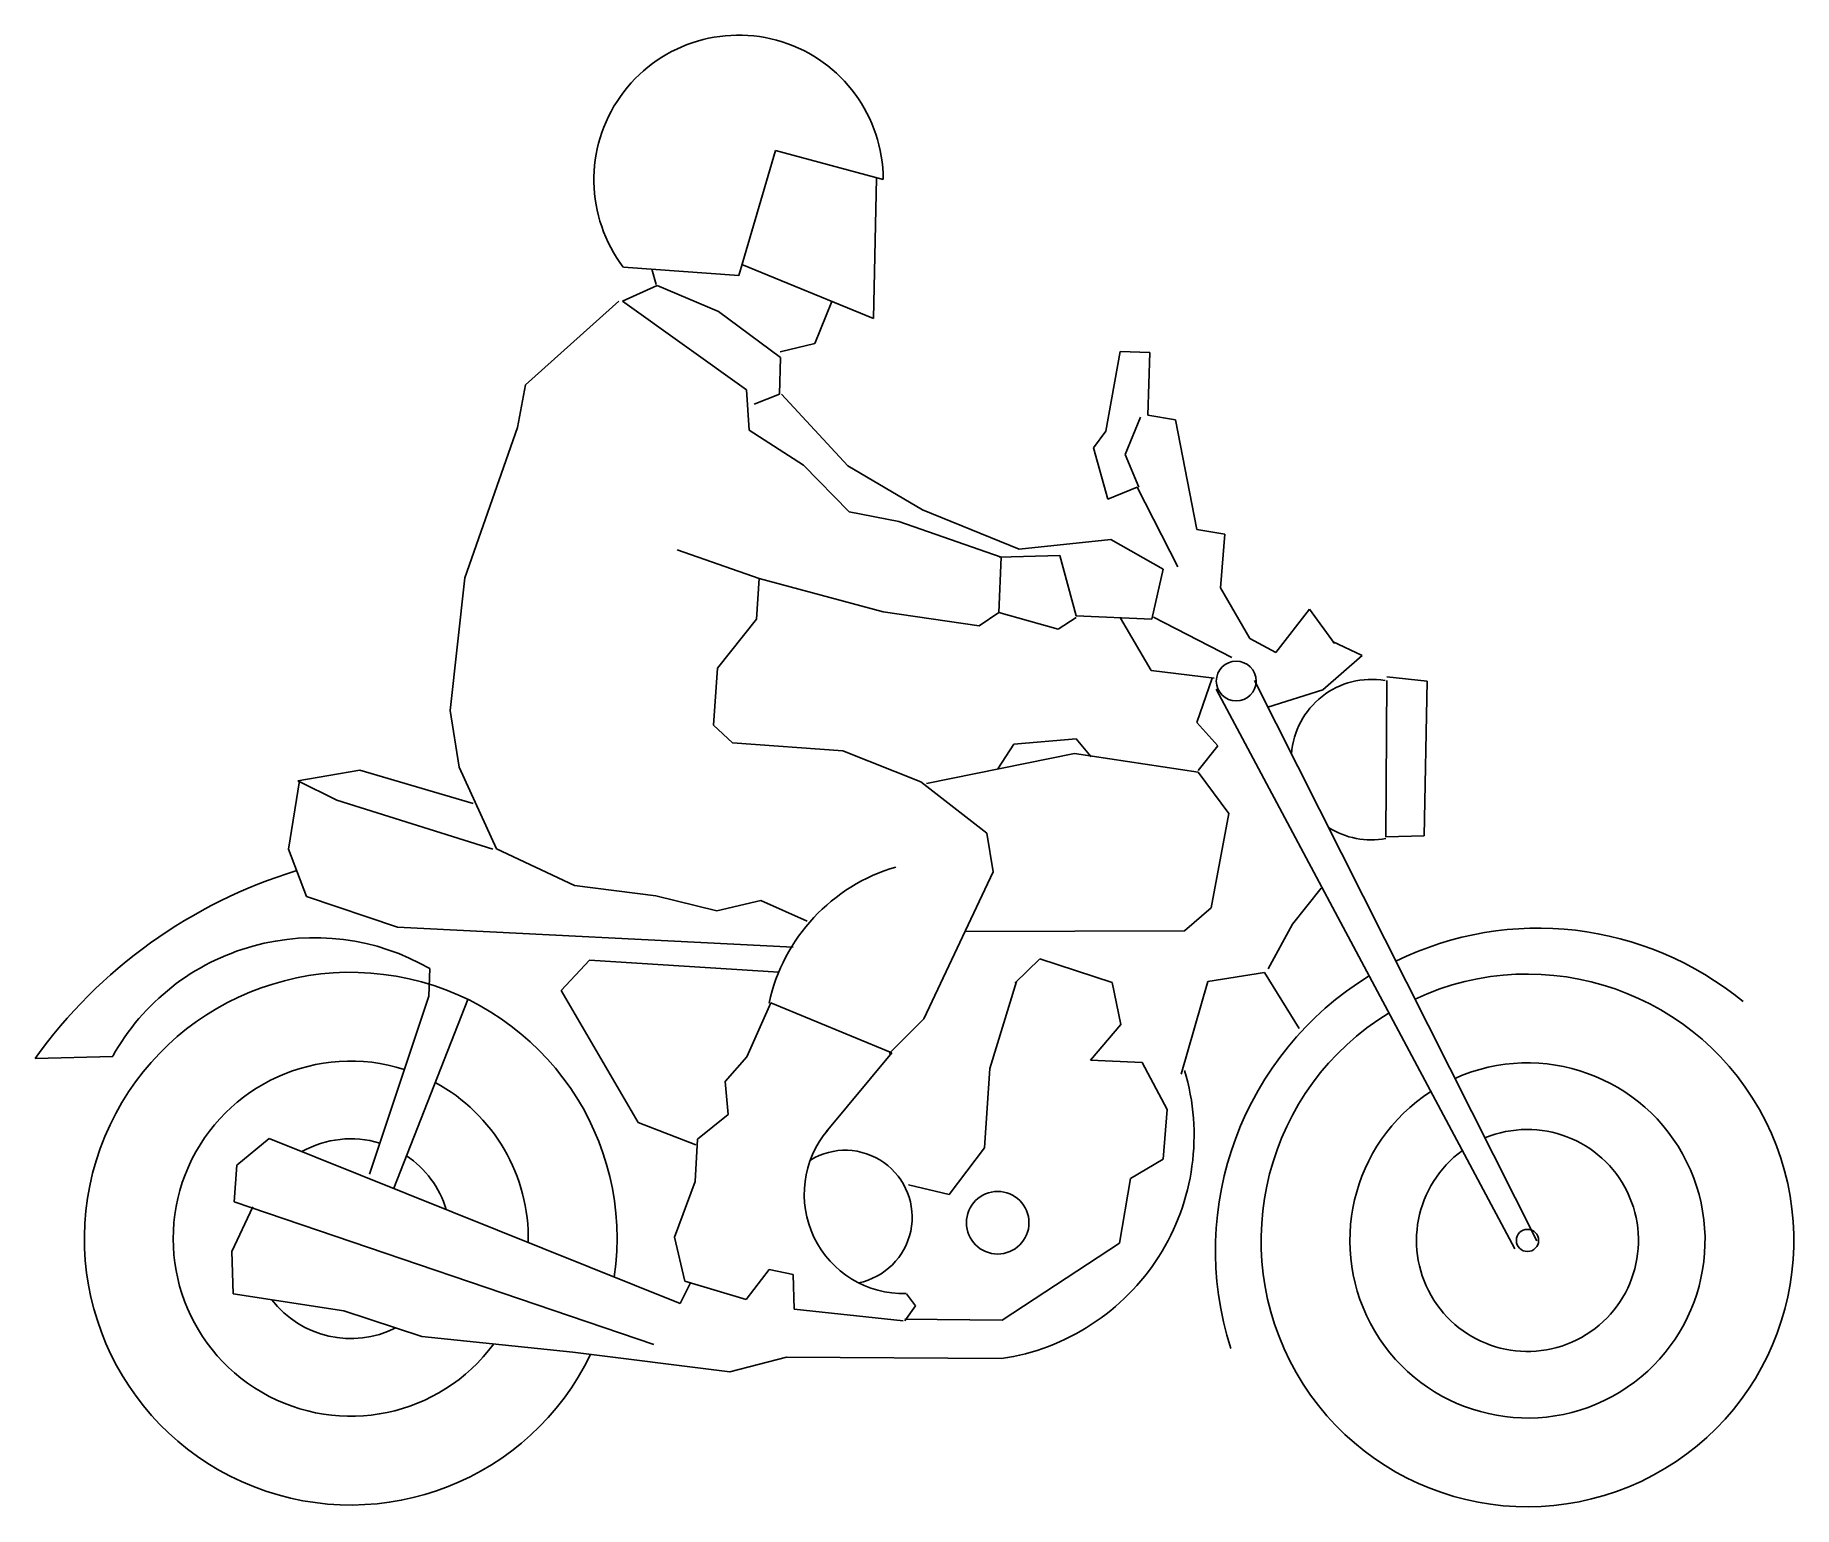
# Model space of a CAD drawing. Extents: x 3.75 to 5.61, y 6.4 to 7.95.
import ezdxf

# ---------------------------------------------------------------- set-up
doc = ezdxf.new("R2010")
doc.units = 0
doc.header["$LTSCALE"] = 25
doc.layers.get('0').update_dxf_attribs({"linetype": 'CONTINUOUS'})

msp = doc.modelspace()

# ---------------------------------------------------------------- linework, layer by layer
for p, q in [((4.5335, 7.8299), (4.4946, 7.698)), ((4.6469, 7.7993), (4.5335, 7.8299)), ((4.6398, 7.8005), (4.6369, 7.6525)), ((4.4946, 7.698), (4.373, 7.7068)), ((4.4076, 7.6886), (4.4029, 7.7046)), ((4.6369, 7.6525), (4.498, 7.7097)), ((4.3722, 7.6709), (4.4085, 7.6874)), ((4.4085, 7.6874), (4.4733, 7.6601)), ((4.27, 7.5827), (4.3683, 7.6708)), ((4.5027, 7.5776), (4.3722, 7.6709)), ((4.4733, 7.6601), (4.5386, 7.6116)), ((4.575, 7.6262), (4.5929, 7.6706)), ((4.5384, 7.6174), (4.575, 7.6262)), ((4.5386, 7.6116), (4.5377, 7.5728)), ((4.8819, 7.534), (4.897, 7.6178)), ((4.897, 7.6178), (4.928, 7.6167)), ((4.928, 7.6167), (4.926, 7.5507)), ((4.2615, 7.5379), (4.27, 7.5827)), ((4.5058, 7.5351), (4.5027, 7.5776)), ((4.5377, 7.5728), (4.5109, 7.5624)), ((4.5397, 7.5729), (4.6096, 7.4973)), ((4.9183, 7.5486), (4.902, 7.5094)), ((4.926, 7.5507), (4.9552, 7.5457)), ((4.2059, 7.3794), (4.2615, 7.5379)), ((4.5631, 7.4979), (4.5058, 7.5351)), ((4.8688, 7.5162), (4.8819, 7.534)), ((4.9552, 7.5457), (4.9778, 7.4301)), ((4.8839, 7.4623), (4.8688, 7.5162)), ((4.611, 7.4489), (4.5631, 7.4979)), ((4.6096, 7.4973), (4.6885, 7.451)), ((4.902, 7.5094), (4.9165, 7.4749)), ((4.9146, 7.4748), (4.8839, 7.4623)), ((4.9576, 7.3907), (4.9146, 7.4748)), ((4.6636, 7.4387), (4.611, 7.4489)), ((4.7713, 7.401), (4.6636, 7.4387)), ((4.6885, 7.451), (4.7904, 7.4093)), ((4.7904, 7.4093), (4.887, 7.4198)), ((4.887, 7.4198), (4.9422, 7.3884)), ((4.9778, 7.4301), (5.0071, 7.4251)), ((5.0071, 7.4251), (5.0028, 7.3688)), ((4.4299, 7.4089), (4.5161, 7.3784)), ((4.769, 7.3428), (4.7713, 7.401)), ((4.8332, 7.4028), (4.7693, 7.401)), ((4.8505, 7.3393), (4.8332, 7.4028)), ((4.9422, 7.3884), (4.9301, 7.3357)), ((4.1905, 7.2394), (4.2059, 7.3794)), ((4.5134, 7.3356), (4.5161, 7.3784)), ((4.5161, 7.3784), (4.6469, 7.3433)), ((5.0028, 7.3688), (5.0334, 7.3153)), ((4.6469, 7.3433), (4.7481, 7.3287)), ((5.0609, 7.3006), (5.0965, 7.3462)), ((5.0965, 7.3462), (5.1227, 7.3101)), ((4.4722, 7.2841), (4.5134, 7.3356)), ((4.7481, 7.3287), (4.769, 7.3428)), ((4.769, 7.3428), (4.8315, 7.3252)), ((4.8315, 7.3252), (4.8506, 7.3374)), ((4.9301, 7.3357), (4.8505, 7.3393)), ((4.9297, 7.2814), (4.8971, 7.3367)), ((4.932, 7.3377), (5.0146, 7.2954)), ((5.0334, 7.3153), (5.0609, 7.3006)), ((5.1521, 7.2974), (5.1207, 7.312)), ((5.1105, 7.2613), (5.1521, 7.2974)), ((4.4681, 7.2239), (4.4722, 7.2841)), ((4.9958, 7.2736), (4.9297, 7.2814)), ((4.9777, 7.2266), (4.9939, 7.2735)), ((5.3361, 6.6803), (5.0385, 7.2709)), ((5.1781, 7.2709), (5.1769, 7.1062)), ((5.2207, 7.2702), (5.178, 7.2748)), ((5.2175, 7.1073), (5.2207, 7.2702)), ((5.3131, 6.6719), (4.9981, 7.262)), ((5.0526, 7.243), (5.1105, 7.2613)), ((4.1999, 7.1795), (4.1905, 7.2394)), ((4.488, 7.2051), (4.4681, 7.2239)), ((4.9997, 7.202), (4.9777, 7.2266)), ((4.6045, 7.1967), (4.488, 7.2051)), ((4.6868, 7.1641), (4.6045, 7.1967)), ((4.7846, 7.2037), (4.7678, 7.178)), ((4.8503, 7.2094), (4.7846, 7.2037)), ((4.8663, 7.1905), (4.8503, 7.2094)), ((4.9792, 7.1762), (4.9997, 7.202)), ((4.0297, 7.1651), (4.0953, 7.1766)), ((4.0953, 7.1766), (4.2145, 7.1412)), ((4.2391, 7.0934), (4.1999, 7.1795)), ((4.8488, 7.1939), (4.6927, 7.1624)), ((4.9792, 7.1743), (4.8488, 7.1939)), ((4.0317, 7.1651), (4.0201, 7.0931)), ((4.0297, 7.1651), (4.071, 7.1449)), ((4.7562, 7.1099), (4.6868, 7.1641)), ((5.0114, 7.1306), (4.9792, 7.1743)), ((4.071, 7.1449), (4.2353, 7.0933)), ((4.9929, 7.0312), (5.0114, 7.1306)), ((4.7631, 7.0694), (4.7562, 7.1099)), ((5.1769, 7.1062), (5.2175, 7.1073)), ((4.0201, 7.0931), (4.039, 7.0432)), ((4.3216, 7.055), (4.2391, 7.0934)), ((4.6899, 6.9142), (4.7631, 7.0694)), ((4.4072, 7.0439), (4.3216, 7.055)), ((5.1086, 7.0519), (5.0787, 7.0142)), ((4.039, 7.0432), (4.1348, 7.011)), ((4.4716, 7.0282), (4.4072, 7.0439)), ((4.5178, 7.0392), (4.4716, 7.0282)), ((4.5669, 7.0173), (4.5178, 7.0392)), ((4.9645, 7.0072), (4.9929, 7.0312)), ((4.1348, 7.011), (4.5522, 6.9898)), ((5.0787, 7.0142), (5.0529, 6.967)), ((4.7334, 7.0064), (4.9645, 7.0072)), ((4.3073, 6.9442), (4.3374, 6.976)), ((4.3374, 6.976), (4.5368, 6.9635)), ((4.8122, 6.9777), (4.7858, 6.9518)), ((4.8885, 6.9527), (4.8122, 6.9777)), ((4.169, 6.9674), (4.1679, 6.9383)), ((4.7877, 6.9538), (4.7593, 6.8619)), ((4.9893, 6.9536), (5.0491, 6.963)), ((5.0491, 6.963), (5.0856, 6.904)), ((4.1679, 6.9383), (4.1053, 6.7505)), ((4.3887, 6.8049), (4.3073, 6.9442)), ((4.8975, 6.9084), (4.8885, 6.9527)), ((4.961, 6.8559), (4.9893, 6.9536)), ((4.2089, 6.9348), (4.1309, 6.7357)), ((4.5286, 6.931), (4.5031, 6.8741)), ((4.6561, 6.8783), (4.5286, 6.931)), ((4.6541, 6.8783), (4.6899, 6.9142)), ((4.8656, 6.8707), (4.8975, 6.9084)), ((3.7528, 6.8725), (3.8347, 6.8747)), ((4.5031, 6.8741), (4.4805, 6.8482)), ((4.5867, 6.795), (4.6561, 6.8783)), ((4.6542, 6.8764), (4.6541, 6.8783)), ((4.7593, 6.8619), (4.7538, 6.7784)), ((4.9199, 6.8683), (4.8656, 6.8707)), ((4.9465, 6.8187), (4.9199, 6.8683)), ((4.4805, 6.8482), (4.4834, 6.8134)), ((4.4834, 6.8134), (4.4512, 6.7873)), ((4.9422, 6.7662), (4.9465, 6.8187)), ((3.9655, 6.7601), (3.9996, 6.7882)), ((3.9996, 6.7882), (4.4328, 6.6143)), ((4.4495, 6.7815), (4.3887, 6.8049)), ((4.4512, 6.7873), (4.4486, 6.7427)), ((4.7538, 6.7784), (4.7165, 6.7289)), ((3.9627, 6.7213), (3.9655, 6.7601)), ((4.9079, 6.7459), (4.9422, 6.7662)), ((4.4486, 6.7427), (4.427, 6.6839)), ((4.7165, 6.7289), (4.6735, 6.7393)), ((4.8962, 6.6777), (4.9079, 6.7459)), ((3.9822, 6.716), (3.9603, 6.6689)), ((3.9627, 6.7213), (4.405, 6.5709)), ((4.427, 6.6839), (4.438, 6.6377)), ((4.7725, 6.5967), (4.8962, 6.6777)), ((3.9603, 6.6689), (3.9615, 6.6243)), ((4.5025, 6.6182), (4.5268, 6.6499)), ((4.5268, 6.6499), (4.5521, 6.6448)), ((4.5521, 6.6448), (4.5532, 6.608)), ((3.9615, 6.6243), (4.0783, 6.6063)), ((4.4328, 6.6143), (4.4438, 6.6359)), ((4.438, 6.6377), (4.5025, 6.6182)), ((4.6714, 6.6245), (4.681, 6.6116)), ((4.0783, 6.6063), (4.1605, 6.5795)), ((4.5532, 6.608), (4.6679, 6.5957)), ((4.681, 6.6116), (4.6698, 6.5957)), ((4.6698, 6.5977), (4.7725, 6.5967)), ((4.1605, 6.5795), (4.3199, 6.5627)), ((4.3199, 6.5627), (4.4852, 6.5421)), ((4.4852, 6.5421), (4.5449, 6.5574)), ((4.5449, 6.5574), (4.7717, 6.556))]:
    msp.add_line(p, q)
for centre, radius in [((5.0192, 7.2704), 0.021), ((4.7677, 6.6993), 0.033), ((5.3263, 6.6806), 0.0117)]:
    msp.add_circle(centre, radius)
for centre, radius, start, end in [((4.4945, 7.7989), 0.1525, 0.1458, 217.1694), ((5.1618, 7.1875), 0.0846, 80.2634, 175.7926), ((5.1618, 7.1875), 0.0846, 237.6977, 280.2853), ((4.1827, 6.565), 0.5285, 106.9515, 144.424), ((4.7136, 6.8906), 0.1912, 106.1883, 167.8261), ((5.3375, 6.6698), 0.3401, 50.542, 116.1591), ((4.0474, 6.7563), 0.2435, 60.0544, 150.8883), ((4.0856, 6.6825), 0.2808, 351.7378, 334.2247), ((5.3375, 6.6698), 0.3401, 121.5615, 197.624), ((5.3263, 6.6806), 0.2808, 121.3099, 114.9817), ((4.0856, 6.6825), 0.1872, 72.4436, 323.6468), ((5.3263, 6.6806), 0.1872, 122.9193, 114.0995), ((4.0856, 6.6825), 0.1872, 358.7972, 61.6262), ((4.7367, 6.7915), 0.2381, 278.4553, 16.6935), ((4.0856, 6.6825), 0.1053, 73.1188, 119.2584), ((4.6685, 6.7293), 0.1048, 139.7525, 271.5377), ((5.3263, 6.6806), 0.117, 125.8267, 112.5098), ((4.0856, 6.6825), 0.1053, 16.9955, 56.1314), ((4.6069, 6.7051), 0.0706, 281.4876, 121.3542), ((4.0856, 6.6825), 0.1053, 217.7267, 296.7775)]:
    msp.add_arc(centre, radius, start, end)

doc.saveas('drawing.dxf')
